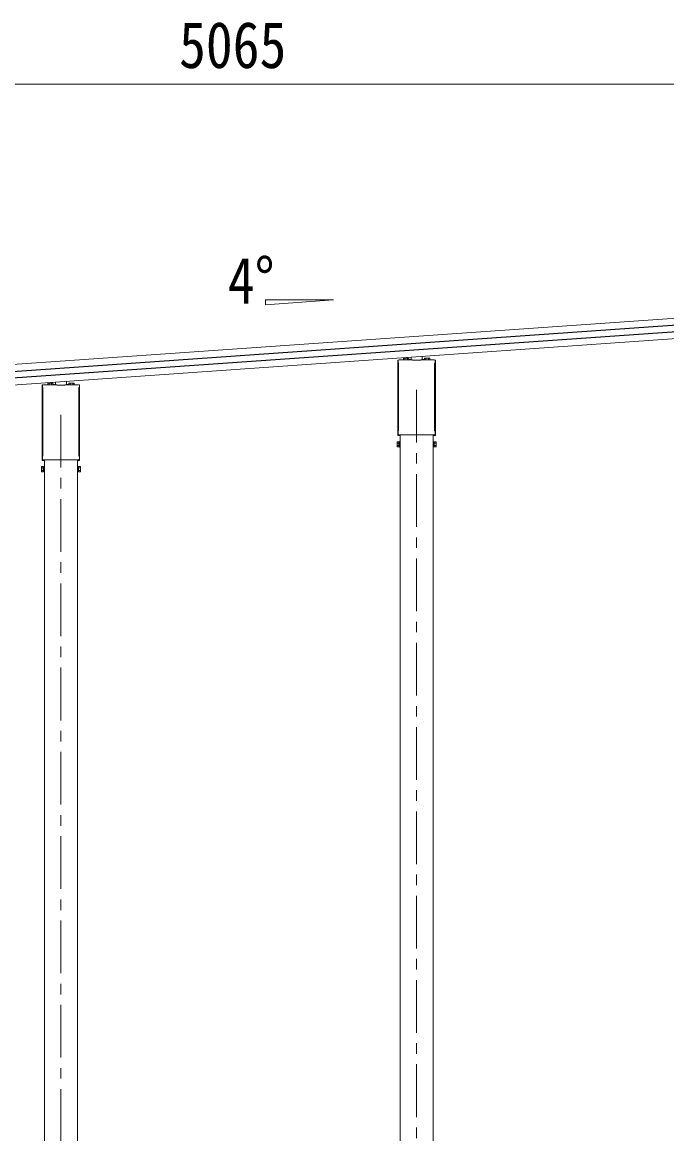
# Model space of a CAD drawing. Units: millimetres at full size, sheet at 1:40; details may follow other scales. Extents: x -11243 to 11243, y -7760 to 7760.
# Drawn here: x 4677 to 7122, y -4832 to -613 of the extents above; entities that cross this region are included whole.
import ezdxf
from ezdxf.enums import TextEntityAlignment as Align

# ---------------------------------------------------------------- set-up
doc = ezdxf.new("R2010")
doc.units = ezdxf.units.MM
doc.header["$LTSCALE"] = 40
doc.linetypes.add('CHAIN1', pattern=[8, 5, -1, 1, -1])
doc.layers.add('0-3_ELV2', color=4, linetype='Continuous', lineweight=9)
doc.layers.add('0-6_OTH_LINE', color=6, linetype='Continuous', lineweight=9)
doc.styles.add('ＭＳ ゴシック', font='')
doc.styles.get('ＭＳ ゴシック').set_extended_font_data('MS Gothic')

msp = doc.modelspace()

# ---------------------------------------------------------------- linework, layer by layer
at = {"layer": '0-3_ELV2'}
for p, q in [((3043.43, -2024.13), (7942.13, -1681.58)), ((5599.48, -1667.75), (5857.49, -1667.75)), ((5599.48, -1685.79), (5857.49, -1667.75)), ((5599.48, -1667.75), (5599.48, -1685.79)), ((3045.24, -2050.03), (7943.95, -1707.48)), ((3045.34, -2051.42), (7944.04, -1708.87)), ((3046.97, -2074.65), (7945.67, -1732.1)), ((3047.06, -2076.06), (7945.77, -1733.51)), ((3048.87, -2101.94), (7947.58, -1759.39)), ((6102.16, -1895.79), (6104.56, -1895.67)), ((6102.16, -1895.79), (6102.16, -2182.18)), ((6107.15, -1894.78), (6157.15, -1894.78)), ((6121.38, -1894.78), (6123.34, -1894.68)), ((6124.65, -1888.88), (6123.34, -1889.64)), ((6123.34, -1894.78), (6123.34, -1889.64)), ((6124.65, -1888.88), (6141.65, -1888.88)), ((6128.24, -1894.78), (6128.24, -1889.64)), ((6138.06, -1894.78), (6138.06, -1889.64)), ((6141.65, -1888.88), (6142.97, -1889.64)), ((6142.97, -1894.78), (6142.97, -1889.64)), ((6142.97, -1893.65), (6151.16, -1893.22)), ((6151.16, -1894.78), (6151.16, -1893.22)), ((6152.15, -1894.78), (6152.15, -1884.94)), ((6157.65, -1896.78), (6157.65, -1895.28)), ((6188.65, -1896.78), (6157.65, -1896.78)), ((6188.65, -1895.28), (6188.65, -1896.78)), ((6189.15, -1894.78), (6239.15, -1894.78)), ((6194.15, -1894.78), (6194.15, -1882)), ((6203.34, -1893.65), (6195.15, -1893.22)), ((6195.15, -1894.78), (6195.15, -1893.22)), ((6204.65, -1888.88), (6203.34, -1889.64)), ((6203.34, -1894.78), (6203.34, -1889.64)), ((6221.65, -1888.88), (6204.65, -1888.88)), ((6208.24, -1894.78), (6208.24, -1889.64)), ((6218.06, -1894.78), (6218.06, -1889.64)), ((6221.65, -1888.88), (6222.97, -1889.64)), ((6222.97, -1894.78), (6222.97, -1889.64)), ((6224.93, -1894.78), (6222.97, -1894.68)), ((6244.14, -1895.79), (6241.74, -1895.67)), ((6244.15, -1895.79), (6244.15, -2182.18)), ((6102.9, -1903.78), (6102.9, -1899.03)), ((6104.69, -1907.25), (6104.69, -1907.25)), ((6104.9, -1907.66), (6104.9, -2164.41)), ((6241.4, -2164.41), (6241.4, -1907.66)), ((6241.61, -1907.25), (6241.61, -1907.25)), ((6243.4, -1899.03), (6243.4, -1903.78)), ((4802.16, -1989.18), (4802.16, -1979.34)), ((4844.16, -1989.18), (4844.16, -1976.4)), ((4752.16, -1990.19), (4752.16, -2276.58)), ((4752.17, -1990.19), (4754.57, -1990.07)), ((4752.91, -1998.18), (4752.91, -1993.43)), ((4754.7, -2001.65), (4754.7, -2001.65)), ((4754.91, -2002.06), (4754.91, -2258.81)), ((4757.16, -1989.18), (4807.16, -1989.18)), ((4771.38, -1989.18), (4773.34, -1989.08)), ((4774.66, -1983.28), (4773.34, -1984.04)), ((4773.34, -1989.18), (4773.34, -1984.04)), ((4774.66, -1983.28), (4791.66, -1983.28)), ((4778.25, -1989.18), (4778.25, -1984.04)), ((4788.07, -1989.18), (4788.07, -1984.04)), ((4791.66, -1983.28), (4792.97, -1984.04)), ((4792.97, -1989.18), (4792.97, -1984.04)), ((4792.97, -1988.05), (4801.16, -1987.62)), ((4801.16, -1989.18), (4801.16, -1987.62)), ((4807.66, -1991.18), (4807.66, -1989.68)), ((4838.66, -1991.18), (4807.66, -1991.18)), ((4838.66, -1989.68), (4838.66, -1991.18)), ((4839.16, -1989.18), (4889.16, -1989.18)), ((4853.34, -1988.05), (4845.15, -1987.62)), ((4845.15, -1989.18), (4845.15, -1987.62)), ((4854.66, -1983.28), (4853.34, -1984.04)), ((4853.34, -1989.18), (4853.34, -1984.04)), ((4871.66, -1983.28), (4854.66, -1983.28)), ((4858.25, -1989.18), (4858.25, -1984.04)), ((4868.07, -1989.18), (4868.07, -1984.04)), ((4871.66, -1983.28), (4872.97, -1984.04)), ((4872.97, -1989.18), (4872.97, -1984.04)), ((4874.93, -1989.18), (4872.97, -1989.08)), ((4891.41, -2258.81), (4891.41, -2002.06)), ((4891.62, -2001.65), (4891.62, -2001.65)), ((4894.15, -1990.19), (4891.75, -1990.07)), ((4893.41, -1993.43), (4893.41, -1998.18)), ((4894.15, -1990.19), (4894.15, -2276.58)), ((6102.9, -2176.28), (6102.9, -2168.28)), ((6104.6, -2179.68), (6104.6, -2179.68)), ((6104.69, -2164.82), (6104.69, -2164.82)), ((6104.9, -2179.78), (6104.88, -2179.78)), ((6104.9, -2179.78), (6241.4, -2179.78)), ((6110.65, -2179.78), (6110.65, -5367.49)), ((6235.65, -2179.78), (6235.65, -5367.49)), ((6241.42, -2179.78), (6241.4, -2179.78)), ((6241.61, -2164.82), (6241.61, -2164.82)), ((6243.4, -2168.28), (6243.4, -2176.28)), ((6099.15, -2207.18), (6099.91, -2205.87)), ((6099.15, -2207.18), (6099.15, -2224.18)), ((6099.15, -2224.18), (6099.91, -2225.5)), ((6106.15, -2205.87), (6099.91, -2205.87)), ((6106.15, -2210.78), (6099.91, -2210.78)), ((6106.15, -2220.59), (6099.91, -2220.59)), ((6106.15, -2225.5), (6099.91, -2225.5)), ((6106.15, -2225.5), (6106.15, -2205.87)), ((6106.15, -2206.48), (6108.65, -2206.48)), ((6108.65, -2224.88), (6106.15, -2224.88)), ((6235.65, -2226.18), (6237.65, -2226.18)), ((6240.15, -2206.48), (6237.65, -2206.48)), ((6237.65, -2224.88), (6240.15, -2224.88)), ((6240.15, -2225.5), (6240.15, -2205.87)), ((6240.15, -2205.87), (6246.39, -2205.87)), ((6240.15, -2210.78), (6246.39, -2210.78)), ((6240.15, -2220.59), (6246.39, -2220.59)), ((6240.15, -2225.5), (6246.39, -2225.5)), ((6247.15, -2207.18), (6246.39, -2205.87)), ((6247.15, -2224.18), (6246.39, -2225.5)), ((6247.15, -2207.18), (6247.15, -2224.18)), ((4752.91, -2270.68), (4752.91, -2262.68)), ((4754.61, -2274.08), (4754.61, -2274.08)), ((4754.7, -2259.22), (4754.7, -2259.22)), ((4754.91, -2274.18), (4754.89, -2274.18)), ((4754.91, -2274.18), (4891.41, -2274.18)), ((4760.66, -2274.18), (4760.66, -5367.49)), ((4885.66, -2274.18), (4885.66, -5367.49)), ((4891.43, -2274.18), (4891.41, -2274.18)), ((4891.62, -2259.22), (4891.62, -2259.22)), ((4893.41, -2262.68), (4893.41, -2270.68)), ((4749.16, -2301.58), (4749.92, -2300.27)), ((4749.16, -2301.58), (4749.16, -2318.58)), ((4749.16, -2318.58), (4749.92, -2319.9)), ((4756.16, -2300.27), (4749.92, -2300.27)), ((4756.16, -2305.18), (4749.92, -2305.18)), ((4756.16, -2314.99), (4749.92, -2314.99)), ((4756.16, -2319.9), (4749.92, -2319.9)), ((4756.16, -2319.9), (4756.16, -2300.27)), ((4756.16, -2300.88), (4758.66, -2300.88)), ((4758.66, -2319.28), (4756.16, -2319.28)), ((4890.16, -2300.88), (4887.66, -2300.88)), ((4887.66, -2319.28), (4890.16, -2319.28)), ((4890.16, -2319.9), (4890.16, -2300.27)), ((4890.16, -2300.27), (4896.4, -2300.27)), ((4890.16, -2305.18), (4896.4, -2305.18)), ((4890.16, -2314.99), (4896.4, -2314.99)), ((4890.16, -2319.9), (4896.4, -2319.9)), ((4897.16, -2301.58), (4896.4, -2300.27)), ((4897.16, -2318.58), (4896.4, -2319.9)), ((4897.16, -2301.58), (4897.16, -2318.58)), ((4885.66, -2320.58), (4887.66, -2320.58))]:
    msp.add_line(p, q, dxfattribs=at)
at = {"layer": '0-3_ELV2', "color": 5, "linetype": 'CHAIN1'}
for p, q in [((6173.15, -2008.86), (6173.15, -5418.1)), ((4823.16, -2103.26), (4823.16, -5418.1))]:
    msp.add_line(p, q, dxfattribs=at)
at = {"layer": '0-3_ELV2'}
for points in [[(6106.15, -2179.78), (6106.15, -2180.18), (6108.15, -2180.54), (6108.15, -2182.68), (6102.66, -2182.68)], [(6104.71, -2179.75), (6104.66, -2179.72), (6104.6, -2179.68)], [(6104.88, -2179.78), (6104.72, -2179.75), (6104.71, -2179.75)], [(6240.15, -2179.78), (6240.15, -2180.18), (6238.15, -2180.54), (6238.15, -2182.68), (6243.65, -2182.68)], [(6241.59, -2179.75), (6241.43, -2179.78), (6241.42, -2179.78)], [(6241.7, -2179.68), (6241.7, -2179.68), (6241.59, -2179.75)], [(6237.65, -2226.18), (6237.65, -2205.18), (6235.65, -2205.18)], [(4756.16, -2274.18), (4756.16, -2274.58), (4758.16, -2274.94), (4758.16, -2277.08), (4752.66, -2277.08)], [(4754.72, -2274.15), (4754.66, -2274.12), (4754.61, -2274.08)], [(4754.89, -2274.18), (4754.73, -2274.15), (4754.72, -2274.15)], [(4890.16, -2274.18), (4890.16, -2274.58), (4888.16, -2274.94), (4888.16, -2277.08), (4893.65, -2277.08)], [(4891.6, -2274.15), (4891.44, -2274.18), (4891.43, -2274.18)], [(4891.71, -2274.08), (4891.71, -2274.08), (4891.6, -2274.15)], [(4887.66, -2320.58), (4887.66, -2299.58), (4885.66, -2299.58)]]:
    msp.add_lwpolyline(points, dxfattribs=at)
for points in [[(6108.65, -2226.18), (6108.65, -2205.18), (6110.65, -2205.18), (6110.65, -2226.18)], [(4758.66, -2320.58), (4758.66, -2299.58), (4760.66, -2299.58), (4760.66, -2320.58)]]:
    msp.add_lwpolyline(points, close=True, dxfattribs=at)
for centre, radius, start, end in [((6107.15, -1899.03), 4.25, 90, 180), ((6125.79, -1893.23), 4.34, 55.61572, 124.38421), ((6133.15, -1905.12), 16.24, 72.41201, 107.58792), ((6140.51, -1893.23), 4.34, 55.61572, 124.38421), ((6205.79, -1893.23), 4.34, 55.61579, 124.38428), ((6213.15, -1905.12), 16.24, 72.41208, 107.58799), ((6220.51, -1893.23), 4.34, 55.61579, 124.38428), ((6239.15, -1899.03), 4.25, 0, 90), ((6107.15, -1903.78), 4.25, 180, 234.62358), ((6104.4, -1907.66), 0.5, 0.0463, 54.58271), ((6241.9, -1907.66), 0.5, 125.41729, 179.9537), ((6239.15, -1903.78), 4.25, 305.37642, 0), ((4757.16, -1993.43), 4.25, 90, 180), ((4757.16, -1998.18), 4.25, 180, 234.62358), ((4754.41, -2002.06), 0.5, 0.0463, 54.58271), ((4775.8, -1987.63), 4.34, 55.61572, 124.38421), ((4783.16, -1999.53), 16.24, 72.41201, 107.58792), ((4790.52, -1987.63), 4.34, 55.61572, 124.38421), ((4855.8, -1987.63), 4.34, 55.61579, 124.38428), ((4863.16, -1999.53), 16.24, 72.41208, 107.58799), ((4870.52, -1987.63), 4.34, 55.61579, 124.38428), ((4889.16, -1993.43), 4.25, 0, 90), ((4891.91, -2002.06), 0.5, 125.41729, 179.9537), ((4889.16, -1998.18), 4.25, 305.37642, 0), ((6102.66, -2182.18), 0.5, 180, 270), ((6107.15, -2168.28), 4.25, 125.37642, 180), ((6107.15, -2176.28), 4.25, 180, 233.11111), ((6104.4, -2164.41), 0.5, 305.4181, 359.95288), ((6241.9, -2164.41), 0.5, 180.04713, 234.58188), ((6239.15, -2168.28), 4.25, 0, 54.62358), ((6239.15, -2176.28), 4.25, 306.88889, 0), ((6243.65, -2182.18), 0.5, 270, 0), ((6103.5, -2208.32), 4.34, 145.61575, 214.38425), ((6115.39, -2215.68), 16.24, 162.41205, 197.58795), ((6103.5, -2223.05), 4.34, 145.61575, 214.38425), ((6230.91, -2215.68), 16.24, 342.41205, 17.58795), ((6242.81, -2208.32), 4.34, 325.61575, 34.38425), ((6242.81, -2223.05), 4.34, 325.61575, 34.38425), ((4752.66, -2276.58), 0.5, 180, 270), ((4757.16, -2262.68), 4.25, 125.37642, 180), ((4757.16, -2270.68), 4.25, 180, 233.11111), ((4754.41, -2258.81), 0.5, 305.4181, 359.95288), ((4891.91, -2258.81), 0.5, 180.04713, 234.58188), ((4889.16, -2262.68), 4.25, 0, 54.62358), ((4889.16, -2270.68), 4.25, 306.88889, 0), ((4893.65, -2276.58), 0.5, 270, 0), ((4753.5, -2302.72), 4.34, 145.61575, 214.38425), ((4753.5, -2317.45), 4.34, 145.61575, 214.38425), ((4765.4, -2310.08), 16.24, 162.41205, 197.58795), ((4892.81, -2302.72), 4.34, 325.61575, 34.38425), ((4880.92, -2310.08), 16.24, 342.41205, 17.58795), ((4892.81, -2317.45), 4.34, 325.61575, 34.38425)]:
    msp.add_arc(centre, radius, start, end, dxfattribs=at)
for centre, major_axis, ratio, start_param, end_param in [((6157.21, -1895.22), (0.481, -0.181), 0.828259, 1.9947436, 1.996569), ((6157.15, -1895.28), (0.354, 0.354), 0.999467, 5.4996506, 7.06672), ((6157.21, -1895.22), (-0.181, 0.481), 0.828259, 4.2866163, 4.2884417), ((6189.15, -1895.28), (0.354, -0.354), 0.999467, 2.358058, 3.9251274), ((6189.09, -1895.22), (0.181, 0.481), 0.828259, 1.9947436, 1.996569), ((6189.09, -1895.22), (0.481, 0.181), 0.828259, 1.1450236, 1.146849), ((4807.22, -1989.62), (0.481, -0.181), 0.828259, 1.9947436, 1.996569), ((4807.16, -1989.68), (0.354, 0.354), 0.999467, 5.4996506, 7.06672), ((4807.22, -1989.62), (-0.181, 0.481), 0.828259, 4.2866163, 4.2884417), ((4839.16, -1989.68), (0.354, -0.354), 0.999467, 2.358058, 3.9251274), ((4839.1, -1989.62), (0.181, 0.481), 0.828259, 1.9947436, 1.996569), ((4839.1, -1989.62), (0.481, 0.181), 0.828259, 1.1450236, 1.146849)]:
    msp.add_ellipse(centre, major_axis=major_axis, ratio=ratio, start_param=start_param, end_param=end_param, dxfattribs=at)
at = {"layer": '0-6_OTH_LINE'}
msp.add_line((8004.16, -848.11), (2939.16, -848.11), dxfattribs=at)

# ---------------------------------------------------------------- texts
at = {"layer": '0-3_ELV2', "color": 7, "style": 'ＭＳ ゴシック', "width": 0.85}
for s, p in [('5065', (5271.66, -840.11)), ('4°', (5456.81, -1734.15))]:
    msp.add_text(s, height=176, dxfattribs=at).set_placement(p, align=Align.BOTTOM_LEFT)

doc.saveas('drawing.dxf')
